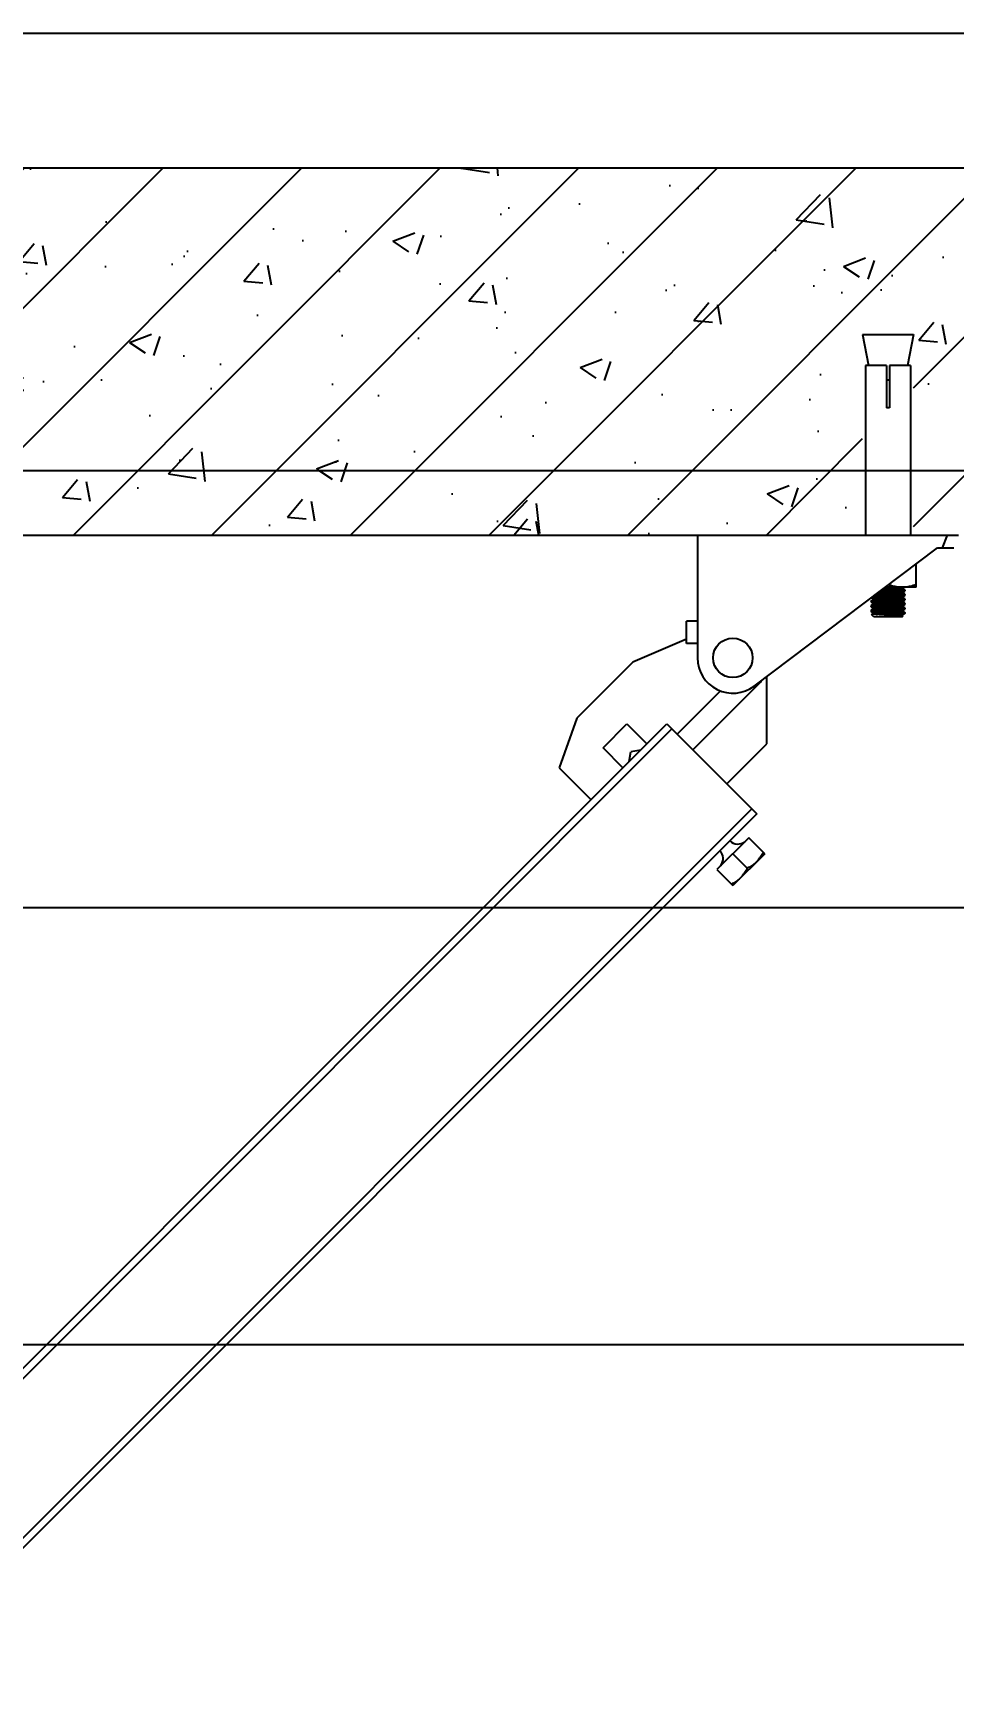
# Model space of a CAD drawing. Header units: millimetres. Extents: x 3804182 to 7463862, y 18008854 to 19247705.
# Drawn here: x 4750902 to 4752798, y 19097385 to 19100813 of the extents above; entities that cross this region are included whole.
import ezdxf

# ---------------------------------------------------------------- set-up
doc = ezdxf.new("R2010")
doc.units = ezdxf.units.MM
doc.header["$LTSCALE"] = 1000
doc.header["$MEASUREMENT"] = 0
doc.layers.get('Defpoints').update_dxf_attribs({"color": 1})
for name, color, linetype in [('02___PRT_ALL_AXES', 7, 'Continuous'), ('JZ_0', 7, 'Continuous'), ('图框', 4, 'Continuous')]:
    doc.layers.add(name, color=color, linetype=linetype)
doc.styles.add('DIM_FONT', font='SIMPLEX', dxfattribs={"width": 0.7, "bigfont": 'GBCBIG'})
doc.dimstyles.new('DIMN150', dxfattribs={"dimscale": 1.5, "dimtxt": 300, "dimasz": 100, "dimexe": 250, "dimexo": 300, "dimgap": 150, "dimtad": 1, "dimdec": 0, "dimzin": 0, "dimdsep": 46, "dimtxsty": 'DIM_FONT', "dimblk": 'ARCHTICK', "dimcen": 0.09, "dimclrt": 7, "dimazin": 2, "dimtfac": 1, "dimtdec": 0, "dimtix": 1, "dimtmove": 2, "dimatfit": 3, "dimldrblk": 'ARCHTICK', "dimfxl": 0, "dimtolj": 1, "dimtzin": 0, "dimarcsym": 0})

# ---------------------------------------------------------------- blocks, each defined once
blk = doc.blocks.new('_ArchTick')
at = {"color": 0, "linetype": 'ByBlock', "const_width": 0.4}
blk.add_lwpolyline([(-0.5, -0.5), (0.5, 0.5)], dxfattribs=at)
blk = doc.blocks.new('*D56')
at = {"layer": 'Defpoints', "color": 0, "linetype": 'Continuous'}
for p in [(-3643696.658795173, 1109066.101409193), (-3647237.641766723, 1108888.496462017), (-3646608.942197162, 1106614.058034815), (-3647237.641766723, 1106229.850958012), (-3647033.563414936, 1105729.196789424)]:
    blk.add_point(p, dxfattribs=at)
at = {"layer": '图框', "color": 0, "linetype": 'Continuous', "lineweight": -2}
blk.add_arc((-3647237.641766723, 1105525.118437636), 1257.399139123694, 45.00000000005411, 89.99999999999945, dxfattribs=at)
at = {"layer": '图框', "color": 0, "linetype": 'Continuous', "lineweight": -2, "xscale": 150, "yscale": 150, "zscale": 150}
for p, rotation in [((-3647237.641766723, 1106782.51757676), 179.9999999999994), ((-3646348.526308791, 1106414.23389557), 315.0000000000541)]:
    blk.add_blockref('_ArchTick', p, dxfattribs=dict(at, rotation=rotation))
at = {"layer": '图框', "color": 7, "linetype": 'Continuous', "insert": (-3646584.248403746, 1107102.5495561), "char_height": 450, "attachment_point": 5, "rotation": 337.5000000000264, "style": 'DIM_FONT'}
blk.add_mtext('\\A1;45°', dxfattribs=at)
blk = doc.blocks.new('抗震大样1')
at = {"layer": '图框', "linetype": 'Continuous'}
h = blk.add_hatch(dxfattribs=at)
h.set_pattern_fill('ANSI31', color=8, scale=2307.852, style=0)
h.set_pattern_definition([(45, (-2247750.879710448, -5851786.894607143), (-203.987224896867, 203.9872248968669), [])])
h.paths.add_polyline_path([(2249.593586398754, 910.9789626572747), (2399.142395998817, 910.9789626572747), (2399.142395998817, 321.0919914552942), (2249.593586398754, 321.0919914552942)])
h.paths.add_polyline_path([(6734.292457597796, 910.9789626572747), (6883.841267196927, 910.9789626572747), (6883.841267196927, 321.0919914552942), (6734.292457597796, 321.0919914552942)])
h.paths.add_polyline_path([(785.1997832558118, 806.5865302719176), (208.0249665547162, 931.7885487601161), (486.0711469994858, 1039.370974465506), (486.0711469994858, 1401.166727451142), (9625.165066999849, 1401.166727455333), (9625.165066999849, 1039.370974462945), (9347.118886554614, 931.7885487570893), (9924.29370325571, 806.5865302719176), (9625.165066999849, 726.526026587002), (9625.165066999849, 321.0919914552942), (7016.02386219101, 321.0919914552942), (6248.258826398756, 321.0919914552942), (486.0711469994858, 321.0919914566912), (486.0711469994858, 726.526026587002)])
h = blk.add_hatch(dxfattribs=at)
h.set_pattern_fill('AR-CONC', color=8, scale=92.31407999999999, style=0)
h.set_pattern_definition([(49.99999999999999, (-2247750.879710448, -5851786.894607143), (662.1321387742056, -57.92905608954079), [69.23555999999998, -761.5911599999996]), (355, (-2247750.879710448, -5851786.894607143), (-128.0870171125717, 694.3792480575353), [55.38844800000003, -609.2729280000002]), (100.4513999999999, (-2247695.702033955, -5851791.722024254), (534.0456134429872, 636.4497704097819), [58.84116998875194, -647.2528901853689]), (46.1842, (-2247750.879710448, -5851602.266447143), (985.2137554211163, -152.7973553029011), [103.8533399999999, -1142.386739999999]), (96.63559999999998, (-2247668.77857252, -5851614.999611602), (862.8252777303945, 899.2479506373298), [88.26175775255014, -970.8791801903977]), (351.1842, (-2247750.879710448, -5851602.266447143), (862.8245757602126, 899.2486245530844), [83.08267200000004, -913.9093920000004]), (20.99999999999998, (-2247658.565630449, -5851648.423487143), (551.0292536182784, -371.6739248239132), [69.23555999999995, -761.5911599999996]), (326.0000000000001, (-2247658.565630449, -5851648.423487143), (224.6143101623545, 669.4155927045875), [55.38844799999999, -609.2729279999999]), (71.4514, (-2247612.646545683, -5851679.396343547), (775.6437895268194, 297.7410607572227), [58.84116998875199, -647.2528901853693]), (37.49999999999998, (-2247750.879710448, -5851786.894607143), (11.22525856548796, 307.3078985409198), [0, -601.8878015999999, 0, -618.5043359999999, 0, -611.5807799999999]), (7.499999999999998, (-2247750.879710448, -5851786.894607143), (242.850223249975, 364.0975432364513), [0, -352.6397856, 0, -588.0406896000001, 0, -233.093052]), (327.5, (-2247956.740108847, -5851786.894607143), (492.7932707861466, -20.82132233677274), [0, -230.7852000000001, 0, -720.0498240000002, 0, -955.4507280000003]), (317.5, (-2248049.054188849, -5851786.894607143), (538.3629469156659, 92.4109934742415), [0, -300.0207599999999, 0, -478.1869343999999, 0, -678.5084879999997])])
h.paths.add_polyline_path([(2249.593586398754, 910.9789626572747), (2399.142395998817, 910.9789626572747), (2399.142395998817, 321.0919914552942), (2249.593586398754, 321.0919914552942)])
h.paths.add_polyline_path([(6734.292457597796, 910.9789626572747), (6883.841267196927, 910.9789626572747), (6883.841267196927, 321.0919914552942), (6734.292457597796, 321.0919914552942)])
h.paths.add_polyline_path([(785.1997832558118, 806.5865302719176), (208.0249665547162, 931.7885487601161), (486.0711469994858, 1039.370974465506), (486.0711469994858, 1401.166727451142), (9625.165066999849, 1401.166727455333), (9625.165066999849, 1039.370974462945), (9347.118886554614, 931.7885487570893), (9924.29370325571, 806.5865302719176), (9625.165066999849, 726.526026587002), (9625.165066999849, 321.0919914552942), (7016.02386219101, 321.0919914552942), (6248.258826398756, 321.0919914552942), (486.0711469994858, 321.0919914566912), (486.0711469994858, 726.526026587002)])
at = {"color": 3, "linetype": 'Continuous'}
for p, q in [((6742.730668507051, 819.588023460703), (6742.730668507051, 694.9640154521912)), ((6804.912728799041, 819.588023460703), (6742.730668507051, 819.588023460703)), ((6804.912728799041, 819.588023460703), (6804.912728799041, 694.9640154521912)), ((6813.22099600127, 819.588023460703), (6813.22099600127, 694.9640154521912)), ((6875.403056330513, 819.588023460703), (6813.22099600127, 819.588023460703)), ((6875.403056330513, 819.588023460703), (6875.403056330513, 694.9640154521912)), ((6742.60072479723, 694.9640154521912), (6742.60072479723, 321.0919914578553)), ((6742.730668507051, 694.9640154521912), (6742.60072479723, 694.9640154521912)), ((6813.22099600127, 694.9640154521912), (6804.912728799041, 694.9640154521912)), ((6875.532999997493, 694.9640154521912), (6875.403056330513, 694.9640154521912)), ((6875.532999997493, 694.9640154521912), (6875.532999997493, 321.0919914578553)), ((6798.460008558817, 166.104570790194), (6828.145312961191, 167.3890445576981)), ((6851.073347205296, 152.0648422623053), (6851.494858210441, 152.337811090285)), ((6851.149353311863, 165.3804531283677), (6851.47855061898, 165.6359006091952)), ((6851.564768789802, 165.5460013353731), (6854.746283668559, 167.3890482557472)), ((6851.564768789802, 152.2527738071512), (6858.782312132418, 156.432962016901)), ((6851.721295132767, 164.0656530184206), (6851.721295132767, 165.5460013353731)), ((6851.721295132767, 150.772425502073), (6851.721295132767, 152.2527738071512)), ((6858.782312049996, 160.0667700208724), (6851.760601751506, 164.1334941314999)), ((6858.782312049996, 146.773542502895), (6851.760601751506, 150.8402666135225)), ((6858.916465600487, 159.9115194252227), (6858.782312049996, 160.0667700208724)), ((6858.782312132418, 156.432962016901), (6858.916465600487, 156.5882125380449)), ((6759.217259199824, 126.6784506158438), (6759.351412788965, 126.833701221738)), ((6759.351412705146, 123.1998932189308), (6759.217259199824, 123.3551437384449)), ((6759.217259199824, 113.3852230992634), (6759.351412788965, 113.5404737051576)), ((6759.351412705146, 109.9066656907089), (6759.217259199824, 110.0619162220974)), ((6759.217259199824, 100.091995581286), (6759.351412788965, 100.2472461871803)), ((6759.351412705146, 136.4931207355112), (6766.373123253696, 132.4263974102214)), ((6766.568956340663, 131.0138895499986), (6759.351412788965, 126.833701221738)), ((6759.351412705146, 123.1998932189308), (6766.373123253696, 119.133169892244)), ((6766.568956340663, 117.7206620334182), (6759.351412788965, 113.5404737051576)), ((6759.351412705146, 109.9066656907089), (6766.373123253696, 105.8399423754308)), ((6766.568956340663, 104.4274345051963), (6759.351412788965, 100.2472461871803)), ((6759.633480578195, 136.9790605197195), (6760.052001728676, 137.0360918832012)), ((6766.412429666147, 132.49423766369), (6766.412429666147, 131.0138895499986)), ((6766.412429666147, 119.2010101354681), (6766.412429666147, 117.7206620334182)), ((6766.412429666147, 105.9077826188877), (6766.412429666147, 104.4274345051963)), ((6766.548683461268, 117.7569623454474), (6766.81135979807, 117.8619769758079)), ((6766.561232933309, 104.4417666487861), (6766.829806061927, 104.5506898935419)), ((6850.907238774467, 125.4336205332074), (6851.524408806581, 125.728173857322)), ((6851.247974395286, 112.2775122467428), (6851.537358115427, 112.4187483421993)), ((6851.266744432505, 98.97977819968946), (6851.549384789541, 99.10712980641983)), ((6851.564768789802, 138.9595462891739), (6858.782312132418, 143.1397344886791)), ((6851.564768789802, 125.6663187725935), (6858.782312132418, 129.8465069720987)), ((6851.564768789802, 112.3730912546162), (6858.782312132418, 116.5532794552855)), ((6851.564768789802, 99.07986372802407), (6858.782312132418, 103.2600519373082)), ((6851.721295132767, 137.47919798363), (6851.721295132767, 138.9595462891739)), ((6851.721295132767, 124.1859704556409), (6851.721295132767, 125.6663187725935)), ((6851.721295132767, 110.8927429376636), (6851.721295132767, 112.3730912546162)), ((6851.721295132767, 97.59951542085037), (6851.721295132767, 99.07986372802407)), ((6858.782312049996, 133.4803149865475), (6851.760601751506, 137.5470390969422)), ((6858.782312049996, 120.1870874683373), (6851.760601751506, 124.2538115687203)), ((6858.782312049996, 106.8938599401154), (6851.760601751506, 110.9605840507429)), ((6858.916465600487, 146.6182918974664), (6858.782312049996, 146.773542502895)), ((6858.782312132418, 143.1397344886791), (6858.916465600487, 143.2949850212317)), ((6858.916465600487, 133.3250643790234), (6858.782312049996, 133.4803149865475)), ((6858.782312132418, 129.8465069720987), (6858.916465600487, 130.0017575032543)), ((6858.916465600487, 120.0318368626758), (6858.782312049996, 120.1870874683373)), ((6858.782312132418, 116.5532794552855), (6858.916465600487, 116.7085299752653)), ((6858.916465600487, 106.7386093346868), (6858.782312049996, 106.8938599401154)), ((6858.782312132418, 103.2600519373082), (6858.916465600487, 103.4153024572879)), ((6759.351412705146, 96.61343817412853), (6759.217259199824, 96.76868870388716)), ((6759.351412705146, 96.61343817412853), (6766.373123253696, 92.54671485745348)), ((6760.307788807899, 87.5077015357092), (6760.271377163008, 87.40736338240094)), ((6767.52593998611, 80.15265611954965), (6760.271377163008, 87.40736338240094)), ((6766.568956340663, 91.13420699886046), (6760.307788807899, 87.5077015357092)), ((6766.412429666147, 92.61455510091037), (6766.412429666147, 91.13420699886046)), ((6766.572822215967, 91.12708892649971), (6766.848302174825, 91.24364498117939)), ((6850.608198398724, 80.1522426600568), (6767.525526398793, 80.1522426600568)), ((6844.333857113495, 88.46150227892213), (6773.835881365929, 88.46150227892213)), ((6814.759593576193, 81.26618858543225), (6783.200815668795, 81.26618858543225)), ((6850.607784857973, 80.1526561526116), (6853.648616550025, 83.19354837876745)), ((6851.564768789802, 85.78663620981388), (6858.782312132418, 89.96682440931909)), ((6851.721295132767, 84.30628790287301), (6851.721295132767, 85.78663620981388)), ((6858.782312049996, 93.60063242376782), (6851.760601751506, 97.6673565339297)), ((6852.432027387433, 83.98507322161458), (6851.760600297246, 84.37412149482407)), ((6853.608867929783, 83.30328247905709), (6852.432027387433, 83.98507322161458)), ((6853.608867929783, 83.30328247905709), (6853.648616550025, 83.19354837876745)), ((6858.916465600487, 93.44537787302397), (6858.782312049996, 93.60063242376782)), ((6858.916465600487, 90.12208221689798), (6858.782312132418, 89.96682440931909))]:
    blk.add_line(p, q, dxfattribs=at)
at = {"color": 5, "linetype": 'Continuous'}
for p, q in [((6248.258826398756, 321.0919914578553), (6248.258826398756, -40.31763174547814)), ((6248.258826398756, 321.0919914578553), (7016.02386219101, 321.0919914578553)), ((6982.849968031514, 321.0919914578553), (6968.570989363827, 283.7047890552785)), ((6414.628154474776, -123.2469237016048), (6954.461538398638, 283.7047890552785)), ((6954.461538398638, 283.7047890552785), (7002.415815072134, 283.7047890552785)), ((6215.738015000243, 2.065818549599499), (6215.738015000243, 67.70112943137065)), ((6248.258826398756, 67.70112943137065), (6215.738015000243, 67.70112943137065)), ((6215.738015000243, 14.34839820349589), (6057.705385099631, -52.73247336735949)), ((6248.258826398756, 2.065818549599499), (6215.738015000243, 2.065818549599499)), ((6057.705385099631, -52.73247336735949), (5893.210086924955, -217.2277714924421)), ((6451.811372797471, -293.1083499516826), (6451.811372797471, -95.21647050557658)), ((6315.517799714115, -136.8352855900303), (6188.031412545126, -264.3216727632098)), ((6428.488289463799, -116.6871426731814), (6234.442585940938, -310.7328462044243)), ((5893.210086924955, -217.2277714924421), (5840.82883681776, -363.6063348881435)), ((5970.075142501853, -304.8580140944105), (6040.573127434589, -234.3600292024203)), ((6040.573127434589, -234.3600292024203), (6099.321448186878, -293.1083499516826)), ((6334.314731248189, -410.6049915046897), (6451.811372797471, -293.1083499516826)), ((6028.823463256937, -363.6063348881435), (5970.075142501853, -304.8580140944105)), ((5840.82883681776, -363.6063348881435), (5934.826150014997, -457.6036481314804)), ((6398.937884112354, -569.2254575628322), (6304.94057087088, -663.2227708075661))]:
    blk.add_line(p, q, dxfattribs=at)
at = {"color": 2, "linetype": 'Continuous'}
for p, q in [((2821.165149223525, -3571.264648917597), (6158.06976894103, -234.3600292024203)), ((6158.06976894103, -234.3600292024203), (6422.437212422956, -498.7274726380128)), ((6172.756849152967, -249.0471093629021), (2835.852229389828, -3585.951729132095)), ((6407.75013221195, -484.0403924677521), (3070.845512493979, -3820.945012193872)), ((6422.437212422956, -498.7274726380128), (3085.532592660282, -3835.632092407206))]:
    blk.add_line(p, q, dxfattribs=at)
at = {"color": 5, "linetype": 'Continuous'}
for centre, radius, start, end in [((6352.112166399602, -40.31763174547814), 103.85334, 180, 307.0106997974274), ((6352.112166399602, -40.31101960991509), 108.0121490773668, 314.9987596229844, 322.2478675700232)]:
    blk.add_arc(centre, radius, start, end, dxfattribs=at)
at = {"color": 3, "linetype": 'Continuous'}
for points, start_tangent, end_tangent in [([(6770.515322318301, 145.04128308082), (6771.522543602157, 145.1720559985843), (6776.979216929991, 145.6476135277189), (6784.05029902095, 146.1231710587163), (6792.380026310217, 146.5987285878509), (6801.549309560563, 147.0742861169856), (6811.096819494385, 147.5498436484486), (6820.542197230272, 148.0254011675715), (6829.410222549457, 148.5009587088134), (6837.254723104648, 148.9765162379481), (6843.681022683624, 149.4520737589337), (6848.365798242856, 149.9276312903967), (6851.073347206227, 150.4031888195314), (6851.640183721203, 150.8263843294699)], (0.9907165318249843, 0.1359439353876251), (0.5538793646123589, 0.832596930967566)), ([(6773.075186804403, 146.9974917196669), (6776.979216929991, 147.3092669709586), (6784.05029902095, 147.7848245000932), (6792.380026310217, 148.2603820213117), (6801.549309560563, 148.7359395504463), (6811.096819494385, 149.211497091921), (6820.542197230272, 149.6870546131395), (6829.410222549457, 150.1626121422742), (6837.254723104648, 150.6381696714088), (6843.681022683624, 151.1137272021733), (6848.365798242856, 151.5892847315408), (6851.073347206227, 152.064842262771)], (0.9956034688844091, 0.09366820562673141), (0.8799340956543449, 0.4750957664565854)), ([(6779.650073923636, 151.9314186431002), (6781.37190676108, 152.0186655791476), (6789.990245136432, 152.4340789322741), (6799.341687276494, 152.8494922979735), (6809.066862400156, 153.2649056590162), (6818.79203756433, 153.6803190242499), (6828.143479662016, 154.0957323776092), (6836.761818079744, 154.5111457388848), (6844.315854887012, 154.9265591045842), (6850.515292653348, 155.3419724556152), (6855.121890501119, 155.7573858208489), (6857.958619472105, 156.1727991723455), (6858.830554253887, 156.3826899328269)], (0.998683128008891, 0.05130311716043356), (0.7215238776063537, 0.6923895536790627)), ([(6784.381796806119, 155.4916284433566), (6793.321618183516, 155.9083217815496), (6803.416134206578, 156.3478716025129), (6813.705273179803, 156.7853579982184), (6824.042142897379, 157.2337532304227), (6833.798597650602, 157.6865320601501), (6842.326704716776, 158.1336098462343), (6849.246050682385, 158.5714045607019), (6854.535384328105, 159.0178876833525), (6857.82505365042, 159.4679877622984), (6858.915327656083, 159.8820224569645)], (0.9988463862254716, 0.04801975348037717), (0.07847895427440896, 0.9969157706326024)), ([(6790.04212906165, 159.7658273077104), (6792.796258737799, 159.9143394534476), (6801.993930096272, 160.3898969828151), (6811.547458166722, 160.8654545135796), (6820.976181311999, 161.3410120427143), (6829.805717214011, 161.8165695639327), (6837.591830006801, 162.2921270909719), (6843.942781203892, 162.7676846324466), (6848.539038659073, 163.2432421515696), (6851.149353311863, 163.7187996827997), (6851.612355306279, 164.1322756395675)], (0.9984990965115849, 0.05476818661914098), (0.5217251967826146, 0.8531136026591899)), ([(6792.426182473078, 161.5562739209272), (6792.796258737799, 161.5759928945918), (6801.993930096272, 162.0515504158102), (6811.547458166722, 162.5271079449449), (6820.976181311999, 163.0026654861867), (6829.805717214011, 163.4782230074052), (6837.591830006801, 163.9537805367727), (6843.942781203892, 164.4293380680028), (6848.539038659073, 164.9048955971375), (6851.149353311863, 165.380453127902)], (0.9985795126469852, 0.0532818629714619), (0.8375242309610832, 0.5464001853523172)), ([(6858.915327656083, 159.8820224569645), (6858.916465602349, 159.9115194242913)], (0.07847849285308683, 0.9969158069563889), (0, 1)), ([(6759.217259197962, 123.3551437389106), (6760.175105366856, 123.770557100419)], (0, 1), (0.9963283596448038, 0.08561424979227826)), ([(6759.217259197962, 110.0619162202347), (6760.175105366856, 110.477329573594)], (0, 1), (0.9963283596448038, 0.08561424979227826)), ([(6759.294016373809, 113.5925151589327), (6760.298608092591, 113.8266978277825), (6763.580278880429, 114.2769830618054), (6768.906253355555, 114.7266696072184), (6775.880306684878, 115.167304702336), (6784.246684024576, 115.6058847093955), (6793.725898338482, 116.0466977318283), (6803.932282234076, 116.490224436624), (6814.266092513688, 116.9295941861346), (6824.461289990228, 117.3727474855259), (6833.92315801885, 117.812943198951), (6842.289385641459, 118.2518019066192), (6849.254915061872, 118.6923577548005), (6854.567604203708, 119.1415467427578), (6857.83829312399, 119.5910133772995), (6858.915317064617, 120.0023551413324)], (0.6717033379357785, 0.7408202385234447), (0.07925684787149036, 0.9968542280922902)), ([(6759.29531607544, 100.2991380458698), (6760.281492355745, 100.5299498937093), (6763.445225710515, 100.9696406251751), (6768.629062851425, 101.4134550152812), (6775.511440849863, 101.8530030595139), (6783.87634500768, 102.2944882586598), (6793.311618726235, 102.734964377014), (6803.377319687977, 103.1733033994678), (6813.69420037698, 103.6119759208523), (6823.997916454449, 104.0588755041827), (6833.67908310052, 104.5077845074702), (6842.117585627828, 104.9488144591451), (6849.113758434542, 105.3890374705661), (6854.486281098332, 105.8399073504843), (6857.816125463229, 106.293260542443), (6858.91533550946, 106.7091062266845)], (0.6790589376727139, 0.7340837548718847), (0.0779181330608561, 0.9969597607427848)), ([(6759.297829034738, 126.8852195423096), (6760.246110312641, 127.1090374977794), (6763.364181886893, 127.5475218626671), (6768.41671712324, 127.9844197882339), (6775.019821362104, 128.4110697412398), (6783.00024292618, 128.8375907973386), (6792.211538016796, 129.2720113135874), (6802.11875092797, 129.7059072484262), (6812.124534451403, 130.1316106463782), (6821.969224249478, 130.555656708777)], (0.693077137936176, 0.7208634273357187), (0.9990360966050291, 0.04389621487311855)), ([(6760.052001729608, 137.0360918822698), (6762.528273458127, 137.4238124873955), (6766.563142922241, 137.811533116037), (6772.021480598487, 138.1992536883336), (6778.720484381076, 138.5869743055664), (6786.435801640153, 138.9746949179098), (6794.909043073189, 139.362415534677), (6803.85643606307, 139.7501361635514), (6812.978328500409, 140.1378567339852), (6821.969224249478, 140.5255773507524)], (0.9940161456653757, 0.1092332465715044), (0.9990360966053514, 0.04389621486578447)), ([(6760.175105366856, 123.770557100419), (6763.011834297329, 124.1859704556409), (6767.618432143237, 124.6013838192448), (6773.817869953346, 125.0167971842457), (6781.37190676108, 125.4322105355095), (6789.990245136432, 125.8476238988806), (6799.341687276494, 126.2630372624844), (6809.066862400156, 126.6784506158438), (6818.79203756433, 127.093863978982), (6828.143479662016, 127.509277342353), (6836.761818079744, 127.9246906936169), (6844.315854887012, 128.3401040590834), (6850.515292653348, 128.7555174124427), (6855.121890501119, 129.1709307737183), (6857.958619472105, 129.586344138952), (6858.830554253887, 129.7962348975707)], (0.9963283593744078, 0.08561425293898851), (0.7215238775363851, 0.6923895537519753)), ([(6760.175105366856, 110.477329573594), (6763.011834297329, 110.8927429371979), (6767.618432143237, 111.3081562882289), (6773.817869953346, 111.7235696534626), (6781.37190676108, 112.138983014971), (6789.990245136432, 112.5543963804375), (6799.341687276494, 112.9698097337969), (6809.066862400156, 113.3852230992634), (6818.79203756433, 113.8006364603061), (6828.143479662016, 114.2160498260055), (6836.761818079744, 114.6314631770365), (6844.315854887012, 115.0468765406404), (6850.515292653348, 115.4622898937669), (6855.121890501119, 115.8777032569051), (6857.958619472105, 116.2931166125927), (6858.830554253887, 116.5030073686503)], (0.9963283593744078, 0.08561425293898851), (0.7215238775363851, 0.6923895537519753)), ([(6760.175105366856, 97.18410205701366), (6763.011834297329, 97.59951542061754), (6767.618432143237, 98.01492878166027), (6773.817869953346, 98.4303421373479), (6781.37190676108, 98.84575550048612), (6789.990245136432, 99.26116885361262), (6799.341687276494, 99.67658221512102), (6809.066862400156, 100.0919955803547), (6818.79203756433, 100.5074089339469), (6828.143479662016, 100.9228222989477), (6836.761818079744, 101.3382356602233), (6844.315854887012, 101.7536490217317), (6850.515292653348, 102.1690623769537), (6855.121890501119, 102.5844757405575), (6857.958619472105, 102.9998891057912), (6858.830554253887, 103.2097798525356)], (0.9963283593744078, 0.08561425293898851), (0.7215238775363851, 0.6923895537519753)), ([(6765.149595982861, 141.0525258323178), (6768.698051917832, 141.2981364070438), (6775.542213966139, 141.7344510392286), (6784.010042556096, 142.1807404973079), (6793.725445703138, 142.6331325799692), (6804.047433862463, 143.0815922417678), (6814.350131715648, 143.5196358703543), (6824.60467231879, 143.9656037515961), (6834.267286361661, 144.4162864969112), (6842.699540866073, 144.8617224432528), (6849.529526885599, 145.2986381785013), (6854.641128214542, 145.7356717723887), (6857.841185481753, 146.1780622436199), (6858.915313075762, 146.5888080606237)], (0.995594961641423, 0.09375858549601401), (0.07952816629915814, 0.9968326192320822)), ([(6766.458577062469, 132.5250659866724), (6766.437641643919, 132.5669835160952), (6767.836865001824, 133.0425410452299), (6771.310471511912, 133.51809857646), (6776.683695354499, 133.9936561055947), (6783.686196437571, 134.4692136265803), (6791.965661617462, 134.9447711682878), (6801.105530449189, 135.4203286974225), (6810.645953597967, 135.8958862165455), (6820.106928732712, 136.37144374731)], (-0.5554905742414978, 0.8315228330772709), (0.99868417230981, 0.05128278442001701)), ([(6766.43914369354, 119.2168705344666), (6766.424514125101, 119.251372652594), (6767.723527071066, 119.7269301817287), (6771.102625461761, 120.2024877131917), (6776.39179846691, 120.678045244189), (6783.324934743345, 121.1536027733237), (6791.553211028222, 121.6291603024583), (6800.662642441224, 122.104717831593), (6810.194910940714, 122.5802753530443), (6819.670424541924, 123.0558328942861), (6828.612446697894, 123.5313904113136), (6836.571082159877, 124.0069479444064), (6843.145912365522, 124.4825054735411), (6848.006141251884, 124.9580630029086), (6850.907238774933, 125.4336205343716)], (-0.5105132761206127, 0.8598698709133837), (0.9319592097170258, 0.3625631412921295)), ([(6766.422878350597, 105.9121754879598), (6766.416159537621, 105.935761787463), (6767.614816674963, 106.4113193168305), (6770.899028712418, 106.886876847595), (6776.10355883697, 107.3624343788251), (6782.966554275248, 107.8379919081926), (6791.142720774282, 108.3135494373273), (6800.220695130061, 108.7891069564503), (6809.74374203803, 109.2646644995548), (6819.232733480167, 109.7402220612857), (6828.210254781414, 110.2157795920502), (6836.224624672905, 110.6913371211849), (6842.872620434035, 111.1668946505524), (6847.819764883723, 111.6424521817826), (6850.817155017052, 112.1180097109172), (6851.247974394355, 112.2775122455787)], (-0.3875628131547492, 0.9218432978872153), (0.9225005775581252, 0.385995705163834)), ([(6766.412939917296, 92.61460623261519), (6766.412578880787, 92.6201509218663), (6767.510745994281, 93.09570849547163), (6770.699704120401, 93.5712660246063), (6775.819008787628, 94.04682355374098), (6782.611095239874, 94.52238108729944), (6790.73423671769, 94.9979386064224), (6799.77973796241, 95.4734961471986), (6809.292497364338, 95.94905367633328), (6818.79390451638, 96.42461119545624), (6827.805920165498, 96.90016872691922), (6835.875127443578, 97.3757262560539), (6842.595544624608, 97.85128378518857), (6847.629050935619, 98.32684131641872), (6850.722398146056, 98.8023988455534), (6851.266744433437, 98.97977819736116)], (-0.09973391551919958, 0.9950141436659125), (0.9344565677666955, 0.3560771306299903)), ([(6766.533567939419, 131.0707411086187), (6767.836865001824, 131.3808876038529), (6771.310471511912, 131.8564451329876), (6776.683695354499, 132.3320026621222), (6783.686196437571, 132.8075601933524), (6791.965661617462, 133.2831177227199), (6801.105530449189, 133.7586752560455), (6810.645953597967, 134.2342327849474), (6820.106928732712, 134.7097903140821)], (0.8489621357476322, 0.5284536801525929), (0.9986841723131346, 0.05128278435527249)), ([(6766.81135979807, 117.8619769741781), (6767.723527071066, 118.065276738489), (6771.102625461761, 118.5408342676237), (6776.39179846691, 119.0163917988539), (6783.324934743345, 119.4919493282214), (6791.553211028222, 119.9675068573561), (6800.662642441224, 120.4430643906817), (6810.194910940714, 120.9186219198164), (6819.670424541924, 121.3941794508137), (6828.612446697894, 121.8697369799484), (6836.571082159877, 122.3452944990713), (6843.145912365522, 122.8208520403132), (6848.006141251884, 123.2964095696807), (6850.907238774933, 123.7719670888036), (6851.685223875567, 124.2090773289092)], (0.9550911174751348, 0.2963122631955998), (0.539405648030828, 0.8420460479525113)), ([(6766.829806062859, 104.5506898914464), (6767.614816674963, 104.7496658752207), (6770.899028712418, 105.2252234045882), (6776.10355883697, 105.7007809358183), (6782.966554275248, 106.176338464953), (6791.142720774282, 106.6518959940877), (6800.220695130061, 107.127453525085), (6809.74374203803, 107.6030110542197), (6819.232733480167, 108.0785686199088), (6828.210254781414, 108.5541261488106), (6836.224624672905, 109.0296836860944), (6842.872620434035, 109.50524120708), (6847.819764883723, 109.9807987385429), (6850.817155017052, 110.4563562695403), (6851.703183773905, 110.9022060523275)], (0.9504018912907773, 0.3110245087302824), (0.4630925138962155, 0.8863099478022819)), ([(6820.106928732712, 136.37144374731), (6829.012450880837, 136.8470012764446), (6836.914461093955, 137.3225588079076), (6843.415389805567, 137.7981163370423), (6848.188159184065, 138.273673866177), (6850.992639367934, 138.7492313974071), (6851.510262820404, 139.0348182793241)], (0.9986841723057274, 0.05128278449952203), (0.8099488129431176, 0.586500571535983)), ([(6820.106928732712, 134.7097903140821), (6829.012450880837, 135.185347845545), (6836.914461093955, 135.660905364668), (6843.415389805567, 136.1364628956653), (6848.188159184065, 136.6120204348117), (6850.992639367934, 137.0875779539347), (6851.664322311059, 137.5179195646197)], (0.9986841723211343, 0.05128278419948807), (0.5621117584422254, 0.8270612861336148)), ([(6821.969224249478, 140.5255773507524), (6830.696062616073, 140.9212070214562), (6838.668762433343, 141.3168366940226), (6845.60934221046, 141.7124663649593), (6851.27580688661, 142.1080960351974), (6855.470585606527, 142.5037257098593), (6858.047420434654, 142.8993553484324), (6858.823876400013, 143.0919046297204)], (0.9990360965938496, 0.04389621512755306), (0.7548158852916175, 0.6559367189839519)), ([(6821.969224249478, 130.555656708777), (6830.711814135779, 130.9520284354221), (6838.752351121046, 131.3513286553789), (6845.672199527733, 131.7464718429837), (6851.322303395718, 132.1418897407129), (6855.504148681182, 132.5377132401336), (6858.055336676072, 132.9312459903304)], (0.9990360965829282, 0.04389621537611566), (0.9945990880096176, 0.1037913971889625)), ([(6858.055336676072, 132.9312459903304), (6858.916465602349, 133.3250643790234)], (0.9945990898221753, 0.1037913798198136), (0, 1)), ([(6858.915313075762, 146.5888080606237), (6858.916465602349, 146.6182918937411)], (0.07952825768277062, 0.9968326119414147), (0, 1)), ([(6858.915317064617, 120.0023551413324), (6858.916465602349, 120.0318368603475)], (0.07925745838162182, 0.9968541795522982), (0, 1)), ([(6858.91533550946, 106.7091062266845), (6858.916465602349, 106.7386093339883)], (0.07791846313125458, 0.9969597349458319), (0, 1)), ([(6759.217259197962, 96.76868870598264), (6760.175105366856, 97.18410205701366)], (0, 1), (0.9963283596448038, 0.08561424979227826)), ([(6773.835881366394, 88.46150227775797), (6767.876391460188, 88.19940070598386), (6763.532168529928, 87.93659987440333), (6760.958160920069, 87.67194048501551), (6760.286174565088, 87.54460432031192)], (-0.9992371251331998, -0.03905339621003743), (-0.8628855990839857, -0.5053992905549741)), ([(6766.84830217436, 91.24364498024806), (6767.510745994281, 91.43405505199917), (6770.699704120401, 91.90961258322932), (6775.819008787628, 92.385170112364), (6782.611095239874, 92.8607276417315), (6790.73423671769, 93.33628517505713), (6799.77973796241, 93.81184270395897), (6809.292497364338, 94.28740023309365), (6818.79390451638, 94.76295776455663), (6827.805920165498, 95.23851529369131), (6835.875127443578, 95.71407282468863), (6842.595544624608, 96.18963034381159), (6847.629050935619, 96.66518787294626), (6850.722398146056, 97.14074541442096), (6851.717061864212, 97.60070179891773)], (0.9435972588401608, 0.3310954743111643), (0.2698540509156355, 0.9629012364746561)), ([(6773.835881366394, 88.46150227775797), (6782.019719718955, 88.90873210690916), (6791.408102197573, 89.35598187381402), (6801.583080799785, 89.80324800754897), (6812.091580709442, 90.25052689923905), (6822.465600883588, 90.69781484734267), (6832.243085687514, 91.14510822459124), (6840.988535612356, 91.59240343701094), (6848.312433412764, 92.03969682240859), (6853.888617880642, 92.48698476469144), (6857.468827678822, 92.93426366406493), (6858.893764504232, 93.38152978569269), (6858.87506649876, 93.41582079650834)], (0.9982054153531446, 0.05988279184921425), (-0.5810596708828373, 0.8138609579489172)), ([(6783.20081566833, 81.2661885835696), (6790.400623851921, 82.3187698428519), (6798.818822015543, 83.37120130984113), (6807.91661666194, 84.40178315923549), (6817.267343249638, 85.40924385469407), (6826.825713045429, 86.43208155920729), (6836.042347896378, 87.45627497811802), (6844.33385711303, 88.46150227775797)], (0.987116432107159, 0.1600035920347809), (0.9917689197318884, 0.1280406570345648)), ([(6783.20081566833, 81.2661885835696), (6790.867492933292, 81.71202523587272), (6799.339361296501, 82.15786188654602), (6808.241601640359, 82.60369854909368), (6817.180353823584, 83.04953519953415), (6825.760142381769, 83.49537181924097), (6833.601373387035, 83.94120846968144), (6840.357128823642, 84.38704512431286), (6845.728515126742, 84.83288178453222), (6849.477887060959, 85.27871839259751), (6851.43936193781, 85.72455505514517), (6851.477971450891, 85.8172319070436)], (0.9980601120308039, 0.06225763224745456), (0.3324465924296373, 0.9431220828619817)), ([(6814.759593576659, 81.2661885835696), (6823.640834021848, 81.72071758890525), (6831.851990959141, 82.17524660611525), (6839.015530979261, 82.62977561750449), (6844.802088121884, 83.0843046347145), (6848.945607497822, 83.5388336519245), (6851.255577913485, 83.9933626591228), (6851.595494342037, 84.37147124158219)], (0.9987499331125186, 0.04998570903507948), (0.460057218414294, 0.887889270002123)), ([(6853.648616550956, 83.1935483792331), (6852.463156593964, 82.92082804976963), (6849.496473446023, 82.64698840049095), (6844.929864204023, 82.37495999084786), (6838.949208574835, 82.10265150014311), (6831.67072197469, 81.82496964279562), (6823.425095286686, 81.54403726384044), (6814.759593576659, 81.2661885835696)], (-0.7070997297247189, -0.7071138325780578), (-0.9995012271057921, -0.03158000972159548)), ([(6858.661211328115, 90.0663214426022), (6858.412515645847, 89.82098591164686), (6855.781856623944, 89.36780146579258), (6851.016240913887, 88.91463820030913), (6844.33385711303, 88.46150227775797)], (-0.6348209134699436, -0.7726593090238326), (-0.9982017544426466, -0.05994378556299533))]:
    blk.add_spline(points, degree=3, dxfattribs=dict(at, start_tangent=start_tangent, end_tangent=end_tangent))
at = {"layer": '02___PRT_ALL_AXES', "color": 133, "linetype": 'Continuous'}
for p, q in [((486.0711469994858, 1401.16672745347), (9625.165066999849, 1401.1667274551)), ((486.0711469994858, 321.0919914592523), (6248.258826398756, 321.0919914578553))]:
    blk.add_line(p, q, dxfattribs=at)
at = {"layer": '02___PRT_ALL_AXES', "color": 3, "linetype": 'Continuous'}
for p, q in [((6734.292457597796, 910.978962659603), (6751.428258698899, 819.588023460703)), ((6734.292457597796, 910.978962659603), (6883.841267200187, 910.978962659603)), ((6883.841267200187, 910.978962659603), (6866.705466099549, 819.588023460703)), ((6804.912728799041, 778.0466874535196), (6813.22099600127, 778.0466874535196)), ((6892.149534397293, 167.3890482229181), (6892.149534397293, 236.7310792144854)), ((6892.149534397293, 167.3890482557472), (6800.165296397638, 167.3890482557472)), ((6858.916465600487, 159.9115194252227), (6858.916465600487, 156.5882125380449)), ((6759.217259199824, 126.6784506158438), (6759.217259199824, 123.3551437384449)), ((6759.217259199824, 113.3852230992634), (6759.217259199824, 110.0619162220974)), ((6759.217259199824, 100.091995581286), (6759.217259199824, 96.76868870388716)), ((6858.916465600487, 146.6182918974664), (6858.916465600487, 143.2949850212317)), ((6858.916465600487, 133.3250643790234), (6858.916465600487, 130.0017575032543)), ((6858.916465600487, 120.0318368626758), (6858.916465600487, 116.7085299752653)), ((6858.916465600487, 106.7386093346868), (6858.916465600487, 103.4153024572879)), ((6858.916465600487, 93.4453818181064), (6858.916465600487, 90.12207494070753))]:
    blk.add_line(p, q, dxfattribs=at)
at = {"layer": '02___PRT_ALL_AXES', "color": 5, "linetype": 'Continuous'}
for p, q in [((6047.292196302209, -345.1376018365845), (6052.322791567538, -316.6076782601885)), ((6080.852715181652, -311.5770829604007), (6052.322791567538, -316.6076782601885)), ((6445.936540774535, -616.2241142338607), (6398.937884112354, -569.2254575628322)), ((6445.936540774535, -616.2241141479462), (6351.939227450173, -710.2214274674188)), ((6394.740133436862, -659.0250200908631), (6351.939227492549, -616.2241141910199)), ((6304.94057087088, -663.2227708075661), (6351.939227533061, -710.2214274241123))]:
    blk.add_line(p, q, dxfattribs=at)
blk.add_circle((6352.112166399602, -40.31763174547814), 58.1578704, dxfattribs=at)
for centre, start, end in [((6366.836123142391, -554.3285619579256), 225, 307.3718503278297), ((6290.04367526155, -631.1210097973235), 322.6281496640729, 45)]:
    blk.add_arc(centre, 33.52979262263696, start, end, dxfattribs=at)
at = {"layer": '02___PRT_ALL_AXES', "color": 3, "linetype": 'Continuous'}
for points, start_tangent, end_tangent in [([(6850.608199228067, 167.3890482522547), (6842.454263910186, 167.696080805501), (6834.293801236898, 168.60664208862), (6826.085802983493, 170.0984180949163), (6817.730627061334, 172.1595192791428), (6809.731991902459, 174.5893177592661)], (-1, 0), (-0.9498228238858862, 0.3127884320518278)), ([(6892.149534396827, 174.8096932107583), (6883.486093677115, 172.1596090069506), (6875.128861539531, 170.0980455600657), (6866.920485215727, 168.6063309921883), (6858.760794217698, 167.6959803232457), (6850.608199228067, 167.3890482522547)], (-0.9486832980505138, -0.3162277660168381), (-0.9999999999995682, -9.292627446697862e-07))]:
    blk.add_spline(points, degree=3, dxfattribs=dict(at, start_tangent=start_tangent, end_tangent=end_tangent))
at = {"layer": '02___PRT_ALL_AXES', "color": 5, "linetype": 'Continuous'}
for points, start_tangent, end_tangent in [([(6441.73879001895, -612.0263634740841), (6438.337063022424, -618.4263636483811), (6434.776596321724, -624.3187163972761), (6430.977301336825, -629.8057870937046), (6426.876113334671, -634.937170190271), (6422.437211881392, -639.7234430827666)], (-0.447213595499958, -0.8944271909999161), (-0.7071067811865476, -0.7071067811865476)), ([(6394.740133437328, -659.0250200938899), (6391.338406402618, -665.4250202660915), (6387.777939704247, -671.3173730131239), (6383.978644717485, -676.8044437114149), (6379.877456714865, -681.9358268158976), (6375.438555261586, -686.7220996981487)], (-0.447213595499958, -0.8944271909999161), (-0.7071067811865476, -0.7071067811865476)), ([(6422.437211881392, -639.7234430827666), (6417.651750296354, -644.1616463901009), (6412.520914167166, -648.2625229640398), (6407.033655249979, -652.0620712605305), (6401.139882201329, -655.6234353859909), (6394.740133437328, -659.0250200938899)], (-0.707107438556317, -0.707106123816167), (-0.8944271909999161, -0.447213595499958)), ([(6375.438555261586, -686.7220996981487), (6370.653103191406, -691.1602948307991), (6365.52226514928, -695.2611739272252), (6360.035004071891, -699.0607243538834), (6354.14122853009, -702.622090337798), (6347.741476817522, -706.0236767192837)], (-0.7071071812448313, -0.7071063811280376), (-0.8944271909999161, -0.447213595499958))]:
    blk.add_spline(points, degree=3, dxfattribs=dict(at, start_tangent=start_tangent, end_tangent=end_tangent))
at = {"layer": '图框', "linetype": 'Continuous'}
dim = blk.add_angular_dim_2l(base=(3260.473447164055, -2701.090483741136), line1=((6172.756849152967, -249.0471093629021), (2835.852229389828, -3585.951729132095)), line2=((2631.773877603002, -426.6520565391984), (2631.773877603002, -3085.297560543753)), dimstyle='DIMN150', dxfattribs=at)
dim.commit()
dim.dimension.update_dxf_attribs({"geometry": '*D56', "text_midpoint": (3285.167240580078, -2212.598962455522), "insert": (3649869.415644326, -1109315.148518556)})

msp = doc.modelspace()

# ---------------------------------------------------------------- linework, layer by layer
at = {"layer": 'JZ_0', "color": 8}
for p, q in [((4746945.460682393, 19100812.53906485), (4766675.414999769, 19100812.53906485)), ((4746945.460682393, 19099912.53906485), (4766675.414999769, 19099912.53906484)), ((4746945.460682393, 19099012.53906485), (4766675.414999769, 19099012.53906484)), ((4746945.460682393, 19098112.53906484), (4766675.414999769, 19098112.53906484))]:
    msp.add_line(p, q, dxfattribs=at)

# ---------------------------------------------------------------- block references
at = {"xscale": 0.7, "yscale": 0.7, "zscale": 0.7}
msp.add_blockref('抗震大样1', (4747896.741483652, 19099554.59651554), dxfattribs=at)

doc.saveas('drawing.dxf')
